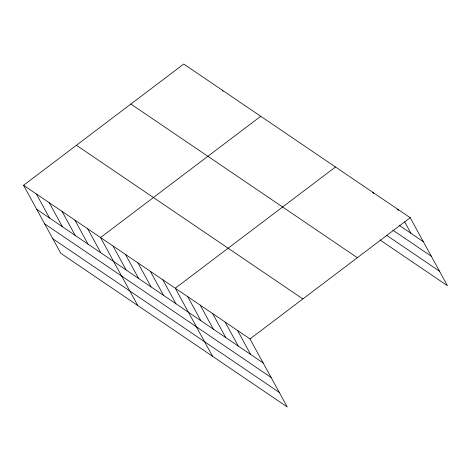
<?xml version="1.0" encoding="UTF-8"?>
<svg xmlns="http://www.w3.org/2000/svg" width="471" height="471" viewBox="0 0 471 471"><rect width="100%" height="100%" fill="white"/><g stroke="black" fill="none" stroke-linecap="round" stroke-linejoin="round"><path stroke-width="0.71" d="M23.55 185.28L250.013 338.937L287.251 406.962L60.788 253.298L23.55 185.28L183.749 64.038L410.212 217.702L447.45 285.72L379.832 239.845M260.746 116.284L100.547 237.525L137.785 305.544M335.476 166.993L175.277 288.228L212.521 356.253M250.013 338.937L410.212 217.702M399.037 225.209L423.352 241.711M392.755 230.078L431.306 256.236M386.709 235.382L439.496 271.196M130.885 104.05L357.342 257.708M76.414 145.268L302.877 298.932M36.697 209.289L263.154 362.947M44.645 223.813L271.108 377.471M52.84 238.773L279.303 392.437M397.754 209.248L398.448 210.513M404.671 221.888L410.9 233.257M372.844 192.345L373.538 193.61M222.247 90.161L222.936 91.427M237.555 330.489L250.702 354.498M225.103 322.034L238.244 346.044M212.645 313.586L225.792 337.595M200.193 305.131L213.334 329.141M187.735 296.683L200.881 320.692M162.825 279.78L175.966 303.789M150.367 271.331L163.514 295.335M137.915 262.877L151.056 286.886M125.457 254.428L138.604 278.438M113.005 245.974L126.146 269.983M87.712 228.818L100.859 252.827M74.883 220.11L88.024 244.119M62.048 211.402L75.195 235.412M49.214 202.695L62.36 226.704M36.385 193.987L49.526 217.996"/></g></svg>
